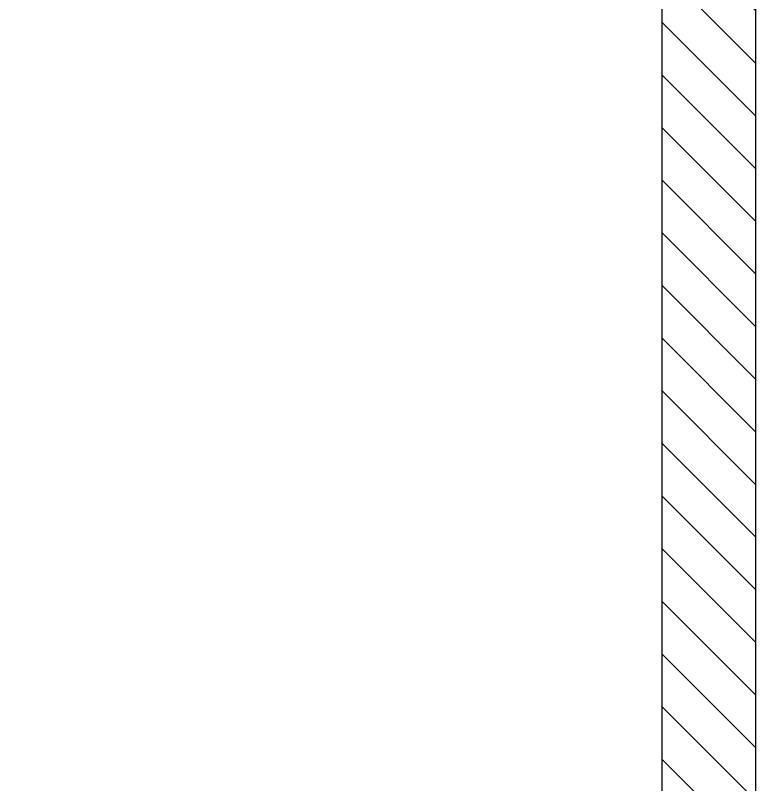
# Model space of a CAD drawing. Header units: millimetres. Extents: x -26398 to 135532, y -376633 to 43268.
# Drawn here: x 18521.7 to 18679.6, y -358518.5 to -358354.5 of the extents above; entities that cross this region are included whole.
import ezdxf

# ---------------------------------------------------------------- set-up
doc = ezdxf.new("R2010")
doc.units = ezdxf.units.MM
doc.layers.add('TƯỜNG', color=52, linetype='Continuous')

msp = doc.modelspace()

# ---------------------------------------------------------------- hatches: boundary and pattern name
at = {"layer": 'TƯỜNG'}
h = msp.add_hatch(dxfattribs=at)
h.set_pattern_fill('ANSI31', color=256, scale=2.5, angle=90)
h.set_pattern_definition([(135, (13712.819, -369068.479), (-5.61266, -5.61266), [])])
h.paths.add_polyline_path([(16079.6, -358281), (16079.6, -358661), (16089.6, -358661), (16089.6, -358291), (16674.6, -358291), (16674.6, -358661), (16684.6, -358661), (16684.6, -358291), (16974.6, -358291), (16974.6, -358661), (16984.6, -358661), (16984.6, -358291), (17274.6, -358291), (17274.6, -358661), (17284.6, -358661), (17284.6, -358291), (18069.6, -358291), (18069.6, -358661), (18079.6, -358661), (18079.6, -358291), (18659.6, -358291), (18659.6, -358281), (18079.6, -358281), (16679.6, -358281)], flags=17)
h.paths.add_polyline_path([(16689.6, -358071), (16689.6, -357701), (16679.6, -357701), (16679.6, -358071), (16089.6, -358071), (16089.6, -357701), (16079.6, -357701), (16079.6, -358081), (16679.6, -358081), (17679.6, -358081), (18659.6, -358081), (18659.6, -358071), (17689.6, -358071), (17689.6, -357701), (17679.6, -357701), (17679.6, -358071)], flags=17)
h.paths.add_polyline_path([(15799.6, -358661), (15799.6, -358681), (18679.6, -358681), (18679.6, -357681), (15779.6, -357681), (15779.6, -358661), (15799.6, -358661), (15799.6, -357701), (18659.6, -357701), (18659.6, -358661)])
h.paths.add_polyline_path([(15779.6, -358661), (15779.6, -358681), (15799.6, -358681), (15799.6, -358661)], flags=17)

# ---------------------------------------------------------------- linework, layer by layer
for p, q in [((18679.6, -357681), (18679.6, -358681)), ((18659.6, -357701), (18659.6, -358661))]:
    msp.add_line(p, q, dxfattribs=at)
msp.add_lwpolyline([(15779.6, -358681), (15779.6, -357681), (18679.6, -357681), (18679.6, -358681)], close=True, dxfattribs=at)

doc.saveas('drawing.dxf')
